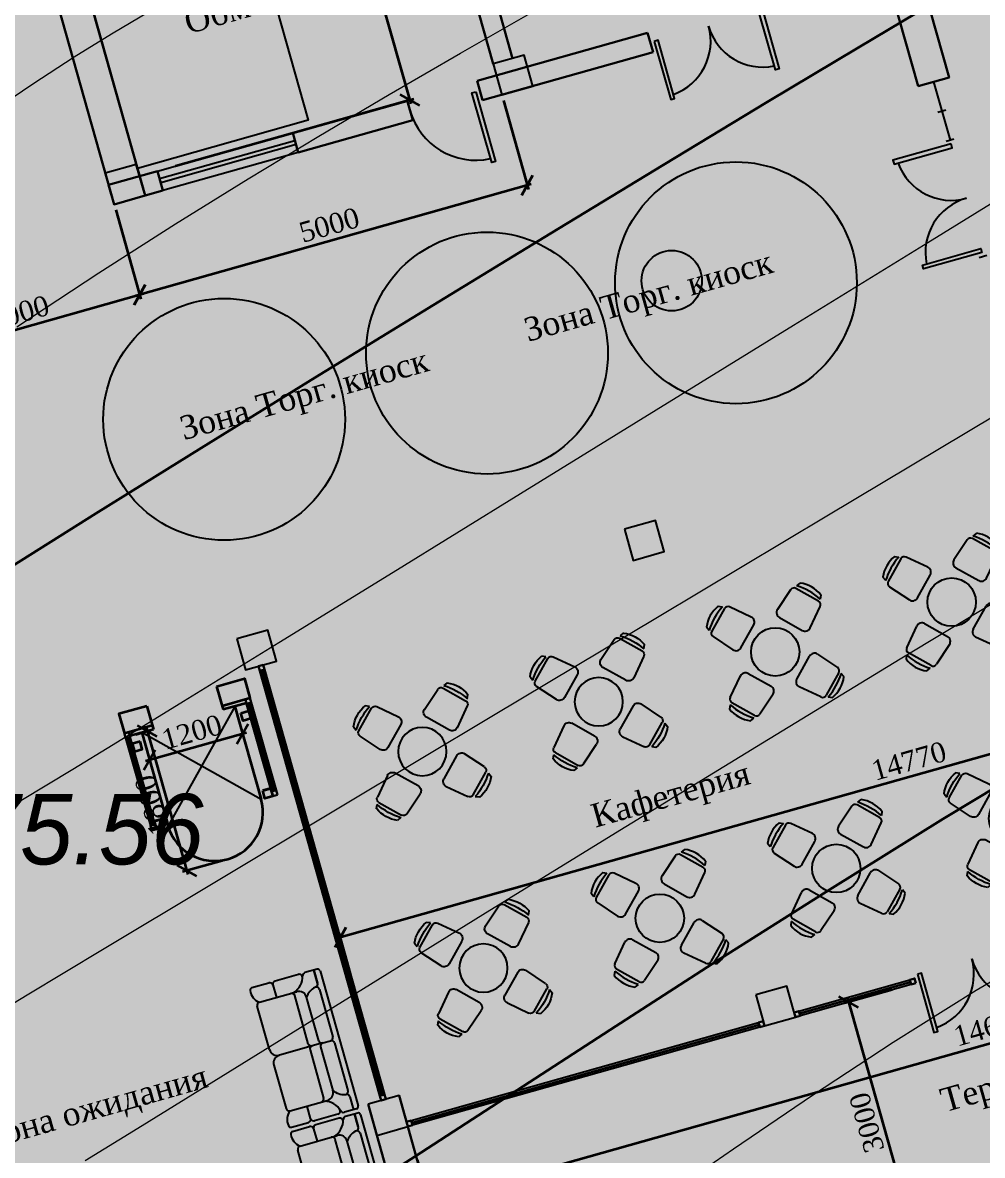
# Model space of a CAD drawing. Header units: millimetres. Extents: x 474337 to 1180020, y 4124662 to 4776603.
# Drawn here: x 790137 to 802045, y 4429646 to 4443696 of the extents above; entities that cross this region are included whole.
import ezdxf

# ---------------------------------------------------------------- set-up
doc = ezdxf.new("R2010")
doc.units = ezdxf.units.MM
doc.header["$PDMODE"] = 32
doc.header["$PDSIZE"] = 0.33
for name, color, linetype in [('(004) Точки рельефа', 7, 'Continuous'), ('(031) Горизонтали', 42, 'Continuous'), ('(038) Деревья', 7, 'Continuous'), ('A_Windows', 160, 'Continuous'), ('ШРИФТ', 7, 'Continuous')]:
    doc.layers.add(name, color=color, linetype=linetype)
doc.layers.add('(032) Горизонтали утолщенные', color=32, linetype='Continuous', lineweight=30)
doc.styles.add('D-431', font='')
doc.styles.add('GENERATED_STYLE_1', font='times.ttf')
doc.styles.add('J~stule', font='dutch.ttf')
doc.styles.get('D-431').set_extended_font_data('D431', italic=True)
doc.dimstyles.new('J~style', dxfattribs={"dimscale": 100, "dimtxt": 2.5, "dimasz": 2, "dimexe": 0.55, "dimexo": 0.725, "dimtad": 1, "dimdec": 0, "dimdsep": 46, "dimtxsty": 'J~stule', "dimblk": 'OBLIQUE', "dimcen": 2, "dimdle": 0.5, "dimadec": 0, "dimazin": 0, "dimtfac": 1, "dimtdec": 0, "dimtmove": 0, "dimatfit": 3, "dimfxl": 1, "dimarcsym": 0})

# ---------------------------------------------------------------- blocks, each defined once
blk = doc.blocks.new('d')
at = {"layer": '(038) Деревья'}
blk.add_ellipse((0, 0), major_axis=(0.265, 0.265), ratio=1, start_param=5.497787, end_param=11.780972, dxfattribs=at)
blk = doc.blocks.new('Divan_TOP_14')
for p, q in [((0, -435), (0, 435)), ((15, 450), (93.1, 450)), ((35, 366.4), (35, 450)), ((135, 450), (285, 450)), ((305, 430), (305, 350)), ((435, 450), (325, 450)), ((35, 20), (35, 325.7)), ((125, 20), (125, 300)), ((415, 350), (175, 350)), ((193.1, 20), (193.1, 330)), ((435, 50), (435, 330)), ((105, 0), (55, 0)), ((105, 0), (385, 0)), ((125, 0), (125, 0)), ((125, 0), (125, 0)), ((125, 0), (125, 0)), ((125, 0), (125, 0)), ((143.1, 0), (385, 0)), ((193.1, 0), (193.1, 0)), ((193.1, 0), (193.1, 0)), ((193.1, 0), (193.1, 0)), ((193.1, 0), (193.1, 0)), ((35, -325.7), (35, -20)), ((125, -20), (125, -300)), ((193.1, -20), (193.1, -330)), ((435, -50), (435, -330)), ((415, -350), (175, -350)), ((305, -430), (305, -350)), ((35, -450), (35, -366.4)), ((35, -366.4), (35, -450)), ((15, -450), (93.1, -450)), ((135, -450), (285, -450)), ((435, -450), (325, -450))]:
    blk.add_line(p, q)
for centre, radius, start, end in [((15, 435), 15, 90, 180), ((93.1, 430), 20, 14.54834, 90), ((229.7, 465.4), 121.1, 194.54834, 252.41773), ((135, 430), 20, 90, 200.52283), ((285, 430), 20, 0, 90), ((325, 430), 20, 90, 180), ((361.9, 421.6), 89.1, 306.58029, 8.65944), ((435, 435), 15, 0, 90), ((55, 366.4), 20, 180, 261.28304), ((55, 325.7), 20, 77.22603, 180), ((35.7, 240.7), 107.2, 33.58471, 77.22603), ((175, 300), 50, 90, 180), ((213.1, 330), 20, 90, 180), ((415, 330), 20, 0, 90), ((55, 20), 20, 180, 270), ((55, -20), 20, 90, 180), ((105, 20), 20, 270, 0), ((105, -20), 20, 0, 90), ((173.1, 20), 20, 270, 0), ((173.1, -20), 20, 0, 90), ((385, 50), 50, 270, 0), ((385, 50), 50, 270, 0), ((385, -50), 50, 0, 90), ((385, -50), 50, 0, 90), ((55, -325.7), 20, 180, 282.77397), ((55, -366.4), 20, 98.71696, 180), ((35.7, -240.7), 107.2, 282.77397, 326.41529), ((229.7, -465.4), 121.1, 107.58227, 165.45166), ((175, -300), 50, 180, 270), ((213.1, -330), 20, 180, 270), ((415, -330), 20, 270, 0), ((361.9, -421.6), 89.1, 351.34056, 53.41971), ((15, -435), 15, 180, 270), ((15, -435), 15, 180, 270), ((93.1, -430), 20, 270, 345.45166), ((135, -430), 20, 159.47717, 270), ((285, -430), 20, 270, 0), ((325, -430), 20, 180, 270), ((435, -435), 15, 270, 360)]:
    blk.add_arc(centre, radius, start, end)
blk = doc.blocks.new('ydhyc')
for p, q in [((698335, 39783, 59), (698316, 39733, 59)), ((698650, 39733, 59), (698631, 39783, 59)), ((698250, 39358, 59), (698273, 39654, 59)), ((698322, 39701, 59), (698644, 39701, 59)), ((698693, 39654, 59), (698716, 39358, 59)), ((698646, 39284, 59), (698320, 39284, 59)), ((698012, 39120, 59), (697717, 39098, 59)), ((698954, 39120, 59), (699249, 39098, 59)), ((697588, 39035, 59), (697637, 39055, 59)), ((697670, 39048, 59), (697670, 38727, 59)), ((698086, 38725, 59), (698086, 39050, 59)), ((698880, 38725, 59), (698880, 39050, 59)), ((699296, 39048, 59), (699296, 38727, 59)), ((699378, 39035, 59), (699329, 39055, 59)), ((697637, 38720, 59), (697588, 38740, 59)), ((697717, 38677, 59), (698012, 38655, 59)), ((699249, 38677, 59), (698954, 38655, 59)), ((699329, 38720, 59), (699378, 38740, 59)), ((698250, 38417, 59), (698273, 38121, 59)), ((698646, 38491, 59), (698320, 38491, 59)), ((698693, 38121, 59), (698716, 38417, 59)), ((698335, 37992, 59), (698316, 38042, 59)), ((698322, 38074, 59), (698644, 38074, 59)), ((698650, 38042, 59), (698631, 37992, 59))]:
    blk.add_line(p, q)
blk.add_circle((698483, 38887, 59), 300)
for centre, radius, start, end in [((698483, 39417, 59), 394, 67.9827, 112.0173), ((698322, 39651, 59), 50, 90, 176.3861), ((698483, 38939, 59), 812, 78.1042, 101.8958), ((698644, 39651, 59), 50, 3.6139, 90), ((698320, 39354, 59), 70, 176.3861, 270), ((698646, 39354, 59), 70, 270, 3.6139), ((697720, 39048, 59), 50, 93.6139, 180), ((698016, 39050, 59), 70, 0, 93.6139), ((698950, 39050, 59), 70, 86.3861, 180), ((699246, 39048, 59), 50, 0, 86.3861), ((697953, 38887, 59), 394, 157.9827, 202.0173), ((698432, 38887, 59), 812, 168.1042, 191.8958), ((698534, 38887, 59), 812, 348.1042, 11.8958), ((699013, 38887, 59), 394, 337.9827, 22.0173), ((697720, 38727, 59), 50, 180, 266.3861), ((698016, 38725, 59), 70, 266.3861, 0), ((698950, 38725, 59), 70, 180, 273.6139), ((699246, 38727, 59), 50, 273.6139, 0), ((698320, 38421, 59), 70, 90, 183.6139), ((698646, 38421, 59), 70, 356.3861, 90), ((698322, 38124, 59), 50, 183.6139, 270), ((698644, 38124, 59), 50, 270, 356.3861), ((698483, 38836, 59), 812, 258.1042, 281.8958), ((698483, 38358, 59), 394, 247.9827, 292.0173)]:
    blk.add_arc(centre, radius, start, end)
blk = doc.blocks.new('_Oblique')
at = {"color": 0, "linetype": 'ByBlock', "lineweight": -2}
blk.add_line((-0.5, -0.5), (0.5, 0.5), dxfattribs=at)
blk = doc.blocks.new('*D165')
at = {"color": 0, "lineweight": -2, "transparency": 16777216}
for p, q in [((3381657, -513783), (3381657, -519633)), ((3381405, -513833), (3381712, -513833)), ((3378640, -519583), (3381712, -519583))]:
    blk.add_line(p, q, dxfattribs=at)
at = {"layer": 'Defpoints', "color": 0, "lineweight": 30, "transparency": 16777216}
for p in [(3381333, -513833), (3378567, -519583), (3381657, -519583)]:
    blk.add_point(p, dxfattribs=at)
at = {"color": 0, "lineweight": -2, "transparency": 16777216, "xscale": 200, "yscale": 200, "zscale": 200}
for p, rotation in [((3381657, -513833), 90), ((3381657, -519583), 270)]:
    blk.add_blockref('_Oblique', p, dxfattribs=dict(at, rotation=rotation))
at = {"color": 0, "transparency": 16777216, "insert": (3381465, -516708), "char_height": 250, "attachment_point": 5, "rotation": 90, "style": 'J~stule'}
blk.add_mtext('5750', dxfattribs=at)
blk = doc.blocks.new('*D167')
at = {"color": 0, "lineweight": -2, "transparency": 16777216}
for p, q in [((3378176, -532264), (3378176, -532854)), ((3392776, -532328), (3392776, -532854)), ((3378126, -532799), (3392826, -532799))]:
    blk.add_line(p, q, dxfattribs=at)
at = {"layer": 'Defpoints', "color": 0, "lineweight": 30, "transparency": 16777216}
for p in [(3378176, -532192), (3392776, -532255), (3392776, -532799)]:
    blk.add_point(p, dxfattribs=at)
at = {"color": 0, "lineweight": -2, "transparency": 16777216, "xscale": 200, "yscale": 200, "zscale": 200, "rotation": 180}
blk.add_blockref('_Oblique', (3378176, -532799), dxfattribs=at)
at = {"color": 0, "lineweight": -2, "transparency": 16777216, "xscale": 200, "yscale": 200, "zscale": 200}
blk.add_blockref('_Oblique', (3392776, -532799), dxfattribs=at)
at = {"color": 0, "transparency": 16777216, "insert": (3385476, -532608), "char_height": 250, "attachment_point": 5, "style": 'J~stule'}
blk.add_mtext('14600', dxfattribs=at)
blk = doc.blocks.new('*D168')
at = {"color": 0, "lineweight": -2, "transparency": 16777216}
for p, q in [((3383860, -531783), (3383860, -534883)), ((3384419, -531833), (3383805, -531833)), ((3384419, -534833), (3383805, -534833))]:
    blk.add_line(p, q, dxfattribs=at)
at = {"layer": 'Defpoints', "color": 0, "lineweight": 30, "transparency": 16777216}
for p in [(3384491, -531833), (3383860, -534833), (3384491, -534833)]:
    blk.add_point(p, dxfattribs=at)
at = {"color": 0, "lineweight": -2, "transparency": 16777216, "xscale": 200, "yscale": 200, "zscale": 200}
for p, rotation in [((3383860, -531833), 90), ((3383860, -534833), 270)]:
    blk.add_blockref('_Oblique', p, dxfattribs=dict(at, rotation=rotation))
at = {"color": 0, "transparency": 16777216, "insert": (3383670, -533333), "char_height": 250, "attachment_point": 5, "rotation": 90, "style": 'J~stule'}
blk.add_mtext('3000', dxfattribs=at)
blk = doc.blocks.new('*D175')
at = {"color": 0, "lineweight": -2, "transparency": 16777216}
for p, q in [((3377776, -519906), (3377776, -521054)), ((3382776, -519906), (3382776, -521054)), ((3382826, -520999), (3377726, -520999))]:
    blk.add_line(p, q, dxfattribs=at)
at = {"layer": 'Defpoints', "color": 0, "lineweight": 30, "transparency": 16777216}
for p in [(3377776, -519833), (3382776, -519833), (3377776, -520999)]:
    blk.add_point(p, dxfattribs=at)
at = {"color": 0, "lineweight": -2, "transparency": 16777216, "xscale": 200, "yscale": 200, "zscale": 200, "rotation": 180}
blk.add_blockref('_Oblique', (3377776, -520999), dxfattribs=at)
at = {"color": 0, "lineweight": -2, "transparency": 16777216, "xscale": 200, "yscale": 200, "zscale": 200}
blk.add_blockref('_Oblique', (3382776, -520999), dxfattribs=at)
at = {"color": 0, "transparency": 16777216, "insert": (3380276, -520806), "char_height": 250, "attachment_point": 5, "style": 'J~stule'}
blk.add_mtext('5000', dxfattribs=at)
blk = doc.blocks.new('*D176')
at = {"color": 0, "lineweight": -2, "transparency": 16777216}
for p, q in [((3377776, -519906), (3377776, -521054)), ((3374776, -522361), (3374776, -520944)), ((3377826, -520999), (3374726, -520999))]:
    blk.add_line(p, q, dxfattribs=at)
at = {"layer": 'Defpoints', "color": 0, "lineweight": 30, "transparency": 16777216}
for p in [(3377776, -519833), (3374776, -520999), (3374776, -522433)]:
    blk.add_point(p, dxfattribs=at)
at = {"color": 0, "lineweight": -2, "transparency": 16777216, "xscale": 200, "yscale": 200, "zscale": 200, "rotation": 180}
blk.add_blockref('_Oblique', (3374776, -520999), dxfattribs=at)
at = {"color": 0, "lineweight": -2, "transparency": 16777216, "xscale": 200, "yscale": 200, "zscale": 200}
blk.add_blockref('_Oblique', (3377776, -520999), dxfattribs=at)
at = {"color": 0, "transparency": 16777216, "insert": (3376276, -520809), "char_height": 250, "attachment_point": 5, "style": 'J~stule'}
blk.add_mtext('3000', dxfattribs=at)
blk = doc.blocks.new('*D180')
at = {"color": 0, "lineweight": -2, "transparency": 16777216}
for p, q in [((3392826, -529349), (3377956, -529349)), ((3378006, -529817), (3378006, -529294)), ((3392776, -529502), (3392776, -529294))]:
    blk.add_line(p, q, dxfattribs=at)
at = {"layer": 'Defpoints', "color": 0, "lineweight": 30, "transparency": 16777216}
for p in [(3378006, -529349), (3392776, -529575), (3378006, -529889)]:
    blk.add_point(p, dxfattribs=at)
at = {"color": 0, "lineweight": -2, "transparency": 16777216, "xscale": 200, "yscale": 200, "zscale": 200, "rotation": 180}
blk.add_blockref('_Oblique', (3378006, -529349), dxfattribs=at)
at = {"color": 0, "lineweight": -2, "transparency": 16777216, "xscale": 200, "yscale": 200, "zscale": 200}
blk.add_blockref('_Oblique', (3392776, -529349), dxfattribs=at)
at = {"color": 0, "transparency": 16777216, "insert": (3385391, -529158), "char_height": 250, "attachment_point": 5, "style": 'J~stule'}
blk.add_mtext('14770', dxfattribs=at)
blk = doc.blocks.new('*U84')
at = {"color": 7, "lineweight": 30}
for points in [[(0, 60), (60, 60), (60, 0), (0, 0)], [(1250, 60), (1190, 60), (1190, 0), (1250, 0)]]:
    blk.add_lwpolyline(points, close=True, dxfattribs=at)
at = {"color": 4, "lineweight": 25}
for points in [[(60, 60), (1190, 60), (1190, 0), (60, 0)], [(60, 35), (1190, 35), (1190, 25), (60, 25)]]:
    blk.add_lwpolyline(points, close=True, dxfattribs=at)
blk = doc.blocks.new('*D81')
at = {"color": 0, "lineweight": -2, "transparency": 16777216}
for p, q in [((3201038, -569198), (3199738, -569198)), ((3199788, -569244), (3199788, -569253)), ((3200988, -569244), (3200988, -569253))]:
    blk.add_line(p, q, dxfattribs=at)
at = {"layer": 'Defpoints', "color": 0, "lineweight": 35, "transparency": 16777216}
for p in [(3199788, -569171), (3200988, -569171), (3199788, -569198)]:
    blk.add_point(p, dxfattribs=at)
at = {"color": 0, "lineweight": -2, "transparency": 16777216, "xscale": 200, "yscale": 200, "zscale": 200, "rotation": 180}
blk.add_blockref('_Oblique', (3199788, -569198), dxfattribs=at)
at = {"color": 0, "lineweight": -2, "transparency": 16777216, "xscale": 200, "yscale": 200, "zscale": 200}
blk.add_blockref('_Oblique', (3200988, -569198), dxfattribs=at)
at = {"color": 0, "transparency": 16777216, "insert": (3200388, -569007), "char_height": 250, "attachment_point": 5, "style": 'J~stule'}
blk.add_mtext('1200', dxfattribs=at)
blk = doc.blocks.new('*D82')
at = {"color": 0, "lineweight": -2, "transparency": 16777216}
for p, q in [((3199711, -568845), (3199915, -568845)), ((3199860, -568795), (3199860, -570695)), ((3200316, -570645), (3199805, -570645))]:
    blk.add_line(p, q, dxfattribs=at)
at = {"layer": 'Defpoints', "color": 0, "lineweight": 35, "transparency": 16777216}
for p in [(3199638, -568845), (3199860, -570645), (3200388, -570645)]:
    blk.add_point(p, dxfattribs=at)
at = {"color": 0, "lineweight": -2, "transparency": 16777216, "xscale": 200, "yscale": 200, "zscale": 200}
for p, rotation in [((3199860, -568845), 90), ((3199860, -570645), 270)]:
    blk.add_blockref('_Oblique', p, dxfattribs=dict(at, rotation=rotation))
at = {"color": 0, "transparency": 16777216, "insert": (3199669, -569745), "char_height": 250, "attachment_point": 5, "rotation": 90, "style": 'J~stule'}
blk.add_mtext('1800', dxfattribs=at)
blk = doc.blocks.new('*U68')
at = {"color": 7, "lineweight": 30}
for points in [[(0, 60), (60, 60), (60, 0), (0, 0)], [(5600, 60), (5540, 60), (5540, 0), (5600, 0)]]:
    blk.add_lwpolyline(points, close=True, dxfattribs=at)
at = {"color": 4, "lineweight": 25}
for points in [[(60, 60), (5540, 60), (5540, 0), (60, 0)], [(60, 35), (5540, 35), (5540, 25), (60, 25)]]:
    blk.add_lwpolyline(points, close=True, dxfattribs=at)
blk = doc.blocks.new('*U92')
at = {"color": 7, "lineweight": 30}
for points in [[(0, 60), (60, 60), (60, 0), (0, 0)], [(1550, 60), (1490, 60), (1490, 0), (1550, 0)]]:
    blk.add_lwpolyline(points, close=True, dxfattribs=at)
at = {"color": 4, "lineweight": 25}
for points in [[(60, 60), (1490, 60), (1490, 0), (60, 0)], [(60, 35), (1490, 35), (1490, 25), (60, 25)]]:
    blk.add_lwpolyline(points, close=True, dxfattribs=at)
blk = doc.blocks.new('*U77')
at = {"color": 7, "lineweight": 30}
for points in [[(0, 60), (60, 60), (60, 0), (0, 0)], [(4600, 60), (4540, 60), (4540, 0), (4600, 0)]]:
    blk.add_lwpolyline(points, close=True, dxfattribs=at)
at = {"color": 4, "lineweight": 25}
for points in [[(60, 60), (4540, 60), (4540, 0), (60, 0)], [(60, 35), (4540, 35), (4540, 25), (60, 25)]]:
    blk.add_lwpolyline(points, close=True, dxfattribs=at)
blk = doc.blocks.new('dfgfdgf')
h = blk.add_hatch(color=256)
h.dxf.hatch_style = 1
h.paths.add_polyline_path([(3378175.57, -519833.49), (3378175.57, -519433.49), (3377775.57, -519433.49), (3377775.57, -519833.49)])
h = blk.add_hatch(color=256)
h.dxf.hatch_style = 1
h.paths.add_polyline_path([(3383175.57, -519833.49), (3383175.57, -519433.49), (3382775.57, -519433.49), (3382775.57, -519833.49)])
h = blk.add_hatch(color=256)
h.dxf.hatch_style = 1
h.paths.add_polyline_path([(3378175.57, -525833.49), (3378175.57, -525433.49), (3377775.57, -525433.49), (3377775.57, -525833.49)])
h = blk.add_hatch(color=256)
h.dxf.hatch_style = 1
h.paths.add_polyline_path([(3383175.57, -525833.49), (3383175.57, -525433.49), (3382775.57, -525433.49), (3382775.57, -525833.49)])
h = blk.add_hatch(color=256)
h.dxf.hatch_style = 1
h.paths.add_polyline_path([(3378175.57, -531833.49), (3378175.57, -531433.49), (3377775.57, -531433.49), (3377775.57, -531833.49)])
h = blk.add_hatch(color=256)
h.dxf.hatch_style = 1
h.paths.add_polyline_path([(3383175.57, -531833.49), (3383175.57, -531433.49), (3382775.57, -531433.49), (3382775.57, -531833.49)])
at = {"lineweight": 30}
for p, q in [((3382775.57, -513833.49), (3382775.57, -519433.49)), ((3383025.57, -513833.49), (3383025.57, -519433.49)), ((3378404.83, -519583.49), (3378404.83, -519833.49)), ((3380150.1, -519583.49), (3380150.1, -519833.49)), ((3381625.57, -519583.49), (3381625.57, -519833.49)), ((3382525.57, -519583.49), (3382525.57, -519833.49)), ((3384725.57, -519583.49), (3384725.57, -519833.49)), ((3377775.57, -519833.49), (3378175.57, -519833.49)), ((3377775.57, -531433.49), (3377775.57, -534433.49)), ((3378175.57, -531433.49), (3378175.57, -534833.49))]:
    blk.add_line(p, q, dxfattribs=at)
for p, q in [((3378404.83, -519583.49), (3379604.83, -519583.49)), ((3380150.1, -519683.49), (3378404.83, -519683.49)), ((3380150.1, -519733.49), (3378404.83, -519733.49)), ((3380150.1, -519833.49), (3378404.83, -519833.49)), ((3387975.57, -521133.49), (3387975.57, -521883.49)), ((3387925.57, -521508.49), (3388025.57, -521508.49)), ((3387925.57, -521883.49), (3388025.57, -521883.49)), ((3387925.57, -523383.49), (3388025.57, -523383.49)), ((3377525.57, -527433.49), (3376325.57, -526233.49)), ((3377525.57, -526233.49), (3376325.57, -527433.49))]:
    blk.add_line(p, q)
at = {"lineweight": 35}
for p, q in [((3376475.57, -525933.49), (3376475.57, -526233.49)), ((3377375.57, -525933.49), (3377375.57, -526233.49)), ((3376475.57, -526183.49), (3376115.57, -526183.49)), ((3377375.57, -526183.49), (3377735.57, -526183.49)), ((3376175.57, -527333.49), (3376275.57, -527333.49)), ((3376175.57, -527433.49), (3376275.57, -527433.49)), ((3376275.57, -527433.49), (3376275.57, -527333.49)), ((3377675.57, -527333.49), (3377575.57, -527333.49)), ((3377675.57, -527433.49), (3377575.57, -527433.49))]:
    blk.add_line(p, q, dxfattribs=at)
at = {"color": 4, "lineweight": 35}
for p, q in [((3376475.57, -526233.49), (3376175.57, -526233.49)), ((3376325.57, -526233.49), (3376325.57, -527433.49)), ((3377675.57, -526233.49), (3377375.57, -526233.49)), ((3377525.57, -526233.49), (3377525.57, -527433.49))]:
    blk.add_line(p, q, dxfattribs=at)
at = {"lineweight": 30}
for points in [[(3376775.57, -511433.49), (3378175.57, -511433.49), (3378175.57, -519833.49)], [(3376775.57, -511833.49), (3377775.57, -511833.49), (3377775.57, -519833.49)], [(3378404.83, -519583.49), (3377775.57, -519583.49), (3377775.57, -519833.49)], [(3381625.57, -519583.49), (3380150.1, -519583.49)], [(3384725.57, -519583.49), (3382525.57, -519583.49)], [(3382525.57, -519833.49), (3382525.57, -519583.49)], [(3378404.83, -519833.49), (3378175.57, -519833.49), (3378175.57, -519833.49)], [(3381625.57, -519833.49), (3380150.1, -519833.49)], [(3384725.57, -519833.49), (3382525.57, -519833.49)]]:
    blk.add_lwpolyline(points, dxfattribs=at)
at = {"color": 1}
blk.add_lwpolyline([(3378175.57, -519483.49), (3378175.57, -517243.92), (3380375.99, -517243.92), (3380375.99, -519483.49)], close=True, dxfattribs=at)
for points in [[(3377775.57, -519433.49), (3377775.57, -519833.49), (3378175.57, -519833.49), (3378175.57, -519433.49)], [(3382775.57, -519433.49), (3382775.57, -519833.49), (3383175.57, -519833.49), (3383175.57, -519433.49)], [(3382475.57, -519708.49), (3382475.57, -520608.49), (3382425.57, -520608.49), (3382425.57, -519708.49)], [(3384775.57, -519708.49), (3384775.57, -520458.49), (3384825.57, -520458.49), (3384825.57, -519708.49)], [(3386175.57, -519708.49), (3386175.57, -520458.49), (3386125.57, -520458.49), (3386125.57, -519708.49)], [(3387975.57, -521933.49), (3387225.57, -521933.49), (3387225.57, -521983.49), (3387975.57, -521983.49)], [(3387975.57, -523333.49), (3387225.57, -523333.49), (3387225.57, -523283.49), (3387975.57, -523283.49)], [(3377775.57, -525433.49), (3377775.57, -525833.49), (3378175.57, -525833.49), (3378175.57, -525433.49)], [(3382775.57, -525433.49), (3382775.57, -525833.49), (3383175.57, -525833.49), (3383175.57, -525433.49)], [(3377775.57, -531433.49), (3377775.57, -531833.49), (3378175.57, -531833.49), (3378175.57, -531433.49)], [(3382775.57, -531433.49), (3382775.57, -531833.49), (3383175.57, -531833.49), (3383175.57, -531433.49)], [(3384775.57, -531733.49), (3384775.57, -532483.49), (3384825.57, -532483.49), (3384825.57, -531733.49)]]:
    blk.add_lwpolyline(points, close=True)
at = {"lineweight": 30}
blk.add_lwpolyline([(3387775.57, -521133.49), (3388175.57, -521133.49), (3388175.57, -519433.49), (3387775.57, -519433.49)], close=True, dxfattribs=at)
at = {"lineweight": 35}
for points in [[(3376475.57, -525933.49), (3376115.57, -525933.49), (3376115.57, -526183.49)], [(3377375.57, -525933.49), (3377735.57, -525933.49), (3377735.57, -526183.49)]]:
    blk.add_lwpolyline(points, dxfattribs=at)
for points in [[(3376275.57, -526333.49), (3376175.57, -526333.49), (3376175.57, -526433.49), (3376275.57, -526433.49)], [(3377575.57, -526333.49), (3377675.57, -526333.49), (3377675.57, -526433.49), (3377575.57, -526433.49)], [(3376275.57, -527333.49), (3376175.57, -527333.49), (3376175.57, -527433.49), (3376275.57, -527433.49)], [(3377575.57, -527333.49), (3377675.57, -527333.49), (3377675.57, -527433.49), (3377575.57, -527433.49)]]:
    blk.add_lwpolyline(points, close=True, dxfattribs=at)
for centre in [(3378365.22, -522771.24), (3381728.17, -522866.24), (3384937.32, -522866.24)]:
    blk.add_circle(centre, 1500)
for centre, radius, start, end in [((3382475.57, -519708.49), 850, 180, 266.627713), ((3384775.57, -519708.49), 700, 274.096044, 0), ((3386175.57, -519708.49), 700, 180, 265.903956), ((3387975.57, -521933.49), 700, 184.096044, 270), ((3387975.57, -523333.49), 700, 90, 175.903956), ((3384775.57, -531733.49), 700, 274.096044, 0), ((3386175.57, -531733.49), 700, 180, 265.903956)]:
    blk.add_arc(centre, radius, start, end)
at = {"color": 4, "lineweight": 35}
blk.add_arc((3376925.57, -527433.49), 600, 180.000039, 0, dxfattribs=at)
at = {"xscale": -1}
for p, rotation in [((2913207.77, -6005.94, -58.88), 134.9999999999999), ((2915482.99, -6005.94, -58.88), 134.9999999999999), ((2913207.77, -8796.19, -58.88), 134.9999999999999), ((2920033.44, -8796.19, -58.88), 135.0000000000002)]:
    blk.add_blockref('ydhyc', p, dxfattribs=dict(at, rotation=rotation))
for p, rotation in [((3850567.23, -6005.94, -58.88), 225.0000000000001), ((3852842.46, -6005.94, -58.88), 225.0000000000001), ((3848292, -8796.19, -58.88), 224.9999999999999), ((3850567.23, -8796.19, -58.88), 225.0000000000001)]:
    blk.add_blockref('ydhyc', p, dxfattribs=dict(rotation=rotation))
at = {"xscale": 2, "yscale": 2, "zscale": 2, "rotation": 180}
for p in [(3377652.44, -530548.47), (3377652.44, -532402.49)]:
    blk.add_blockref('Divan_TOP_14', p, dxfattribs=at)
at = {"layer": 'A_Windows', "color": 5, "lineweight": 30}
for name, p, rotation in [('*U68', (3377945.57, -525833.49), 270.0000153929365), ('*U84', (3377675.57, -526183.49), 270.0000153929365), ('*U77', (3382775.57, -531773.49), 180.0000153929365), ('*U92', (3384725.57, -531773.49), 180.0000153929365)]:
    blk.add_blockref(name, p, dxfattribs=dict(at, rotation=rotation))
at = {"layer": 'A_Windows', "color": 5, "lineweight": 30, "xscale": -1, "rotation": 89.99998460706348}
blk.add_blockref('*U84', (3376175.57, -526183.49), dxfattribs=at)
at = {"layer": 'ШРИФТ', "style": 'GENERATED_STYLE_1'}
for s, p in [('Обмен валюты', (3379235.67, -518052.5)), ('Зона Торг. киоск', (3377812.72, -522884.53)), ('Зона Торг. киоск', (3382255.22, -522870.7)), ('Кафетерия', (3381420.17, -528898.25)), ('Зона ожидания', (3373098.21, -530689.65)), ('Терасса', (3384632.54, -533472.89))]:
    blk.add_text(s, height=292.5, dxfattribs=at).set_placement(p)
for base, p1, p2, picture, middle in [((3381657.48, -519583.49), (3381332.56, -513833.49), (3378567.05, -519583.49), '*D165', (3381464.78, -516708.49)), ((3383859.85, -534833.49), (3384491.04, -531833.49), (3384491.04, -534833.49), '*D168', (3383669.84, -533333.49))]:
    dim = blk.add_linear_dim(base=base, p1=p1, p2=p2, angle=90, dimstyle='J~style', override={"dimdec": 1, "dimtdec": 1})
    dim.commit()
    dim.dimension.update_dxf_attribs({"geometry": picture, "text_midpoint": middle})
for base, p1, p2, picture, middle in [((3374775.57, -520998.88), (3377775.57, -519833.49), (3374775.57, -522433.49), '*D176', (3376275.57, -520808.86)), ((3377775.57, -520998.88), (3382775.57, -519833.49), (3377775.57, -519833.49), '*D175', (3380275.57, -520806.18)), ((3378005.57, -529349.05), (3392775.57, -529574.87), (3378005.57, -529889.18), '*D180', (3385390.57, -529158.17)), ((3392775.57, -532798.95), (3378175.57, -532191.86), (3392775.57, -532255.28), '*D167', (3385475.57, -532608.07))]:
    dim = blk.add_linear_dim(base=base, p1=p1, p2=p2, dimstyle='J~style', override={"dimdec": 1, "dimtdec": 1})
    dim.commit()
    dim.dimension.update_dxf_attribs({"geometry": picture, "text_midpoint": middle})
for base, p1, p2, angle, picture, middle in [((3376397.61, -528033.49), (3376175.57, -526233.49), (3376925.57, -528033.49), 90, '*D82', (3376206.55, -527133.49)), ((3376325.57, -526586.93), (3377525.57, -526559.77), (3376325.57, -526559.77), 180, '*D81', (3376925.57, -526396.05))]:
    dim = blk.add_linear_dim(base=base, p1=p1, p2=p2, angle=angle, dimstyle='J~style', override={"dimdec": 1, "dimtdec": 1})
    dim.commit()
    dim.dimension.update_dxf_attribs({"geometry": picture, "text_midpoint": middle, "insert": (176537.36, 42611.32)})

msp = doc.modelspace()

# ---------------------------------------------------------------- hatches: boundary and pattern name
at = {"lineweight": 30}
h = msp.add_hatch(color=21, dxfattribs=at)
h.dxf.hatch_style = 1
h.paths.add_polyline_path([(816384, 4442297), (818309, 4442840), (816570, 4448999), (817484, 4449257), (816846, 4451519), (816557, 4451438), (815796, 4454132), (815652, 4454091), (815679, 4453995), (813273, 4453316), (812472, 4456155), (763149, 4442232), (762429, 4444782), (757040, 4443261), (757081, 4443117), (757177, 4443144), (757856, 4440738), (754343, 4439746), (754887, 4437821), (752962, 4437278), (754701, 4431119), (756625, 4431662), (758147, 4426273), (756222, 4425729), (757961, 4419570), (759885, 4420113), (760700, 4417226), (784683, 4423996), (785262, 4422019), (795386, 4424877), (794846, 4426865), (809782, 4431081), (810217, 4429542), (813489, 4430465), (813054, 4432005), (818829, 4433635)])

# ---------------------------------------------------------------- linework, layer by layer
at = {"layer": '(031) Горизонтали', "color": 42, "linetype": 'Continuous', "lineweight": 0}
for points, elevation in [([(790113, 4434048), (790758, 4434436), (791260, 4434743), (792135, 4435281), (793316, 4436008), (794733, 4436881), (796316, 4437857), (797996, 4438892), (799703, 4439944), (801369, 4440970), (802924, 4441927), (804299, 4442772), (805424, 4443461), (806230, 4443952)], 1473990), ([(789642, 4442518), (790265, 4442939), (790778, 4443272), (791239, 4443558), (791705, 4443834)], 1475490), ([(789735, 4431359), (790193, 4431636), (791127, 4432198), (792458, 4432996), (794102, 4433982), (795981, 4435107), (798013, 4436322), (800116, 4437580), (802211, 4438830), (804216, 4440026), (806050, 4441117), (807633, 4442057), (808883, 4442795), (809719, 4443283), (810061, 4443474), (810324, 4443545), (810546, 4443568), (810823, 4443605), (811086, 4443678), (811592, 4443832)], 1473490), ([(790064, 4439922), (791082, 4440591), (792033, 4441199), (792936, 4441759), (793813, 4442289), (794685, 4442803), (795572, 4443318), (796495, 4443848)], 1474990), ([(790912, 4429581), (791568, 4429984), (792162, 4430351), (793116, 4430943), (794367, 4431717), (795848, 4432632), (797494, 4433646), (799242, 4434717), (801026, 4435803), (802780, 4436861)], 1472990), ([(797998, 4429066), (798956, 4429725), (799936, 4430390), (800940, 4431050), (801970, 4431694), (803028, 4432311), (804117, 4432889), (805238, 4433417), (806394, 4433885), (807773, 4434329), (809286, 4434708), (810868, 4435028), (812454, 4435293), (813981, 4435507), (815384, 4435674), (816598, 4435799), (817560, 4435885)], 1471990)]:
    msp.add_lwpolyline(points, dxfattribs=dict(at, elevation=elevation))
at = {"layer": '(032) Горизонтали утолщенные', "color": 32, "linetype": 'Continuous', "lineweight": 30}
for points, elevation in [([(789894, 4436884), (791047, 4437609), (792356, 4438423), (793768, 4439295), (795229, 4440191), (796687, 4441081), (798088, 4441932), (799380, 4442712), (800508, 4443389), (801420, 4443931)], 1474490), ([(794139, 4429073), (795081, 4429680), (796190, 4430400), (797429, 4431203), (798761, 4432061), (800151, 4432942), (801560, 4433818), (802952, 4434659), (804291, 4435435), (805539, 4436118), (806660, 4436676), (807616, 4437081), (808776, 4437459), (809936, 4437753), (811072, 4437974), (812158, 4438136), (813167, 4438252), (814074, 4438335), (814852, 4438396), (815476, 4438450), (815920, 4438509), (816472, 4438634), (816923, 4438763), (817330, 4438877)], 1472490)]:
    msp.add_lwpolyline(points, dxfattribs=dict(at, elevation=elevation))

# ---------------------------------------------------------------- block references
at = {"layer": '(038) Деревья', "linetype": 'Continuous', "xscale": 999.9999999813735, "yscale": 999.9999999813735, "zscale": 999.9999999813735}
msp.add_blockref('d', (798191, 4440495, -1510), dxfattribs=at)
at = {"color": 1, "lineweight": 35, "rotation": 15.76376092732711}
msp.add_blockref('dfgfdgf', (-2600690, 4024079, 1453698), dxfattribs=at)

# ---------------------------------------------------------------- texts
at = {"layer": '(004) Точки рельефа', "linetype": 'ByBlock', "insert": (788153, 4433686, 1474053), "char_height": 875, "attachment_point": 4, "rotation": 0, "style": 'D-431'}
msp.add_mtext('1475.56', dxfattribs=at)

doc.saveas('drawing.dxf')
